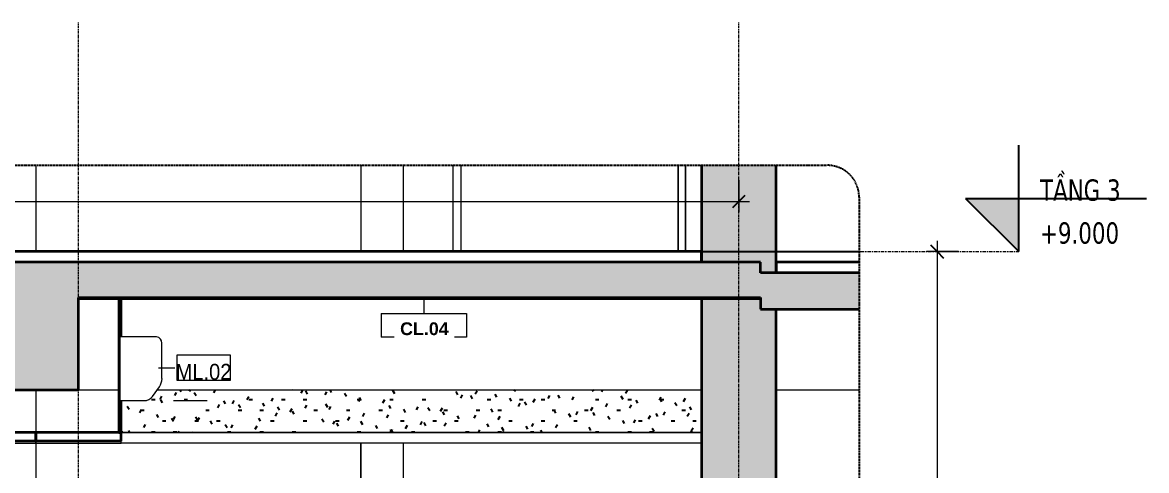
# Model space of a CAD drawing. Header units: millimetres. Extents: x 31499 to 223976, y 3719 to 80291.
# Drawn here: x 103072 to 108347, y 7972 to 10076 of the extents above; entities that cross this region are included whole.
import ezdxf

# ---------------------------------------------------------------- set-up
doc = ezdxf.new("R2010")
doc.units = ezdxf.units.MM
for name, pattern in [('Centre', [31.75, 6.35, -4.7625, 15.875, -4.7625]), ('Grid Line', [22.225, 12.7, -3.175, 3.175, -3.175]), ('Hidden', [7.14375, 4.7625, -2.38125]), ('IMPORT-CENTER _2_', [40.64, 25.4, -5.08, 5.08, -5.08])]:
    doc.linetypes.add(name, pattern=pattern)
for name, color, linetype, lineweight in [('0-5', 170, 'Continuous', 5), ('A-ANNO-DIMS', 211, 'Continuous', 9), ('A-ANNO-DIMS-50', 211, 'Continuous', 9), ('A-CLNG', 13, 'Continuous', 18), ('A-CLNG-1', 250, 'Continuous', 35), ('A-CLNG-2', 7, 'Continuous', 18), ('A-CLNG-FNSH-1', 7, 'Continuous', 18), ('A-CLNG-IDEN', 151, 'Continuous', 9), ('A-CLNG-PATT-1', 7, 'Continuous', 18), ('A-CLNG-PATT-2', 31, 'Continuous', 25), ('A-DETL-GENF', 92, 'Continuous', 18), ('A-DETL-GENF-4', 92, 'Hidden', 25), ('A-DETL-GENF-5', 9, 'Continuous', 18), ('A-DETL-MEDM', 33, 'Continuous', 35), ('A-DOOR', 31, 'Continuous', 18), ('A-DOOR-FRAM-1', 31, 'Continuous', 18), ('A-FLOR-FNSH-1', 250, 'Continuous', 35), ('A-FLOR-LEVL', 51, 'Continuous', 9), ('A-FLOR-LEVL-1', 51, 'Continuous', 25), ('A-FLOR-LEVL-2', 51, 'Centre', 9), ('A-FLOR-PATT-1', 253, 'Continuous', 18), ('A-WALL', 113, 'Continuous', 18), ('G-IMPT', 8, 'Continuous', 18), ('G-IMPT-3', 8, 'IMPORT-CENTER _2_', 18), ('M-EQPM', 50, 'Continuous', 18), ('M-EQPM-1', 50, 'Continuous', 25), ('M-EQPM-2', 7, 'Continuous', 18), ('M-EQPM-IDEN', 50, 'Continuous', 9), ('S-BEAM-2', 7, 'Continuous', 18), ('S-COLS', 52, 'Continuous', 18), ('S-COLS-10', 7, 'Continuous', 18), ('S-COLS-11', 71, 'Continuous', 5), ('S-COLS-7', 250, 'Continuous', 35), ('S-GRID-1', 1, 'Grid Line', 9)]:
    doc.layers.add(name, color=color, linetype=linetype, lineweight=lineweight)
doc.styles.add('Arial_1', font='arial.ttf', dxfattribs={"width": 0.9, "height": 75})
doc.styles.add('Arial_B_3', font='arialbd.ttf', dxfattribs={"height": 60})
doc.styles.add('Tahoma_B_1', font='tahomabd.ttf', dxfattribs={"width": 0.85, "height": 100})
doc.styles.add('UTM Avo', font='', dxfattribs={"width": 0.9, "height": 125})
doc.styles.get('UTM Avo').set_extended_font_data('UTM Avo')
doc.dimstyles.new('1_Dim_chi_tiet_2_5', dxfattribs={"dimscale": 304.8, "dimtxt": 124.912619, "dimasz": 0.19685, "dimexe": 0.164042, "dimexo": 0.0625, "dimgap": 0.016404, "dimtad": 1, "dimdec": 0, "dimrnd": 5, "dimzin": 0, "dimdsep": 46, "dimtxsty": 'UTM Avo', "dimblk1": 'OBLIQUE', "dimblk2": 'OBLIQUE', "dimsah": 1, "dimcen": 0.09, "dimdle": 0.164042, "dimazin": 0, "dimtfac": 1, "dimtdec": 4, "dimtix": 1, "dimtmove": 0, "dimatfit": 3, "dimfxl": 0.328084, "dimfxlon": 1, "dimtvp": 1, "dimtolj": 1, "dimtzin": 0, "dimarcsym": 2})
pattern_1 = [(50, (-76307.07, 15875), (364.368, -31.878), [38.1, -419.1]), (355, (-76307.07, 15875), (-70.486, 382.113), [30.48, -335.28]), (100.451, (-76276.7, 15872.34), (293.885, 350.233), [32.38, -356.18]), (46.184, (-76307.07, 15976.6), (542.158, -84.086), [57.15, -628.65]), (96.636, (-76261.9, 15969.6), (474.805, 494.855), [48.57, -534.27]), (351.184, (-76307.1, 15976.6), (474.81, 494.85), [45.72, -502.92]), (21, (-76256.27, 15951.2), (303.228, -204.53), [38.1, -419.1]), (326, (-76256.27, 15951.2), (123.604, 368.376), [30.48, -335.28]), (71.451, (-76231, 15934.16), (426.834, 163.843), [32.38, -356.18]), (37.5, (-76307.07, 15875), (6.1766, 169.1102), [3.353, -327.863, 3.353, -337.007, -336.55]), (37.5, (-76307.07, 15875), (6.1766, 169.1102), [-671.576, 3.353, -333.197]), (7.5, (-76307.07, 15875), (133.639, 200.3615), [3.353, -190.703, 3.353, -320.243, -128.27]), (7.5, (-76307.07, 15875), (133.639, 200.3615), [-517.652, 3.353, -124.917]), (327.5, (-76420.36, 15875), (271.1818, -11.4584), [3.353, -123.647, 3.353, -392.887, -525.78]), (327.5, (-76420.36, 15875), (271.1818, -11.4584), [-523.24, 3.353, -522.427]), (317.5, (-76471.16, 15875), (296.2585, 50.853), [3.353, -161.747, 3.353, -259.791, -373.38]), (317.5, (-76471.16, 15875), (296.2585, 50.853), [-428.244, 3.353, -370.027]), (45, (-76307.07, 15875), (-125.7236, 125.7236), []), (45, (-76307.07, 16065.5), (-125.7236, 125.7236), [])]
pattern_2 = [(0, (-76307.07, 15875), (406.4, 101.6), [16.764, -288.036, 16.764, -288.036, -1625.6]), (0, (-76307.07, 15875), (406.4, 101.6), [-609.6, 16.764, -592.836, 16.764, -288.036, -711.2]), (0, (-76307.07, 15875), (406.4, 101.6), [-1524, 16.764, -186.436, 16.764, -491.236]), (120, (-76154.68, 15925.8), (-291.1882, 301.1527), [16.764, -288.036, 16.764, -288.036, -1625.6]), (120, (-76154.68, 15925.8), (-291.1882, 301.1527), [-609.6, 16.764, -592.836, 16.764, -288.036, -711.2]), (120, (-76154.68, 15925.8), (-291.1882, 301.1527), [-1524, 16.764, -186.436, 16.764, -491.236]), (240, (-76103.88, 16129), (-115.2118, -402.7527), [16.764, -288.036, 16.764, -288.036, -1625.6]), (240, (-76103.88, 16129), (-115.2118, -402.7527), [-609.6, 16.764, -592.836, 16.764, -288.036, -711.2]), (240, (-76103.88, 16129), (-115.2118, -402.7527), [-1524, 16.764, -186.436, 16.764, -491.236])]

# ---------------------------------------------------------------- blocks, each defined once
blk = doc.blocks.new('NCV_TKTC_KET CAU_rvt-6-TKCS_CĂN HỘ LOẠI 2A - MẶT CẮT 5')
at = {"layer": 'A-FLOR-PATT-1'}
h = blk.add_hatch(dxfattribs=at)
h.set_pattern_fill('FP_27', color=256, style=0, pattern_type=2)
h.set_pattern_definition(pattern_1)
h.paths.add_polyline_path([(-73036.9, 8780), (-70111.9, 8780), (-70111.9, 8785), (-73036.9, 8785)])
h = blk.add_hatch(dxfattribs=at)
h.set_pattern_fill('FP_27', color=256, style=0, pattern_type=2)
h.set_pattern_definition(pattern_1)
h.paths.add_polyline_path([(-73036.9, 8780), (-70111.9, 8780), (-70111.9, 8785), (-73036.9, 8785)])
at = {"layer": 'S-COLS-11'}
h = blk.add_hatch(color=256, dxfattribs=at)
h.paths.add_polyline_path([(-69835.3, 4960), (-69761.9, 4960), (-69761.9, 5330), (-69835.3, 5330), (-69835.3, 5380), (-70111.9, 5380), (-70111.9, 4960)])
h.paths.add_polyline_path([(-69835.3, 5500), (-69761.9, 5500), (-69761.9, 8730), (-69835.3, 8730), (-69835.3, 8785), (-70111.9, 8785), (-70111.9, 5550), (-69835.3, 5550)])
h.paths.add_polyline_path([(-69761.9, 8900), (-69761.9, 9405.6), (-70111.9, 9405.6), (-70111.9, 8950), (-69835.3, 8950), (-69835.3, 8900)])
at = {"layer": 'A-FLOR-FNSH-1'}
blk.add_line((-73036.9, 8780), (-69835.3, 8780), dxfattribs=at)
at = {"layer": 'S-BEAM-2'}
for p, q in [((-73036.9, 8350), (-73035.3, 8350)), ((-73035.3, 8350), (-72846.9, 8350)), ((-72666.9, 8350), (-70111.9, 8350)), ((-69761.9, 8350), (-69372.6, 8350))]:
    blk.add_line(p, q, dxfattribs=at)
at = {"layer": 'S-COLS-7'}
for p, q in [((-70111.9, 9405.6), (-70111.9, 8950)), ((-69761.9, 8900), (-69761.9, 9405.6)), ((-70111.9, 8785), (-70111.9, 5550)), ((-69761.9, 5500), (-69761.9, 8730))]:
    blk.add_line(p, q, dxfattribs=at)
blk = doc.blocks.new('Air_Conditioner_on_wall_20381 - Air_Conditioner_on_wall_20381-806652-TKCS_CĂN HỘ LOẠI 2A - MẶT CẮT 5')
at = {"layer": 'M-EQPM-2'}
for p, q in [((-72669.7, 8600), (-72841.9, 8600)), ((-72841.9, 8600), (-72841.9, 8300)), ((-72644.6, 8404.1), (-72644.6, 8570)), ((-72688.5, 8319.1), (-72656.6, 8364.8)), ((-72841.9, 8300), (-72729.6, 8300)), ((-72591, 8300), (-72432.9, 8300)), ((-72591, 8300), (-72432.9, 8300)), ((-72591, 8300), (-72432.9, 8300)), ((-72591, 8300), (-72432.9, 8300)), ((-72462.8, 8300), (-72432.9, 8300)), ((-72462.8, 8300), (-72432.9, 8300)), ((-72462.8, 8300), (-72432.9, 8300)), ((-72462.8, 8300), (-72432.9, 8300)), ((-72462.8, 8300), (-72432.9, 8300)), ((-72462.8, 8300), (-72432.9, 8300)), ((-72462.8, 8300), (-72432.9, 8300)), ((-72462.8, 8300), (-72432.9, 8300))]:
    blk.add_line(p, q, dxfattribs=at)
for centre, radius, start, end in [((-72677.7, 8567.8), 33.1, 3.7944, 76.2056), ((-72723.8, 8406.8), 79.3, 328.0261, 358.0261), ((-72729.6, 8353.6), 53.6, 270.0167, 319.9833)]:
    blk.add_arc(centre, radius, start, end, dxfattribs=at)
blk = doc.blocks.new('CL_01-VÁCH DỰNG THẠCH CAO CĂN HỘ LOẠI 1-5A5 - CL_01-VÁCH DỰNG THẠCH CAO CĂN HỘ LOẠI 1A-5-909354-TKCS_CĂN HỘ LOẠI 2A - MẶT CẮT 5')
at = {"layer": 'A-CLNG-PATT-1'}
h = blk.add_hatch(dxfattribs=at)
h.set_pattern_fill('FP_28', color=256, style=0, pattern_type=2)
h.set_pattern_definition(pattern_2)
h.paths.add_polyline_path([(-72846.9, 8150), (-72836.9, 8150), (-72836.9, 8300), (-72841.9, 8300), (-72841.9, 8600), (-72836.9, 8600), (-72836.9, 8780), (-72846.9, 8780), (-72846.9, 8215.3)])
at = {"layer": 'A-CLNG-PATT-2'}
h = blk.add_hatch(dxfattribs=at)
h.set_pattern_fill('FP_29', color=256, style=0, pattern_type=2)
h.set_pattern_definition([(0, (-76307.075, 15875), (203.2, 50.8), [16.764, -135.636, 16.764, -135.636, -812.8]), (0, (-76307.075, 15875), (203.2, 50.8), [-304.8, 16.764, -288.036, 16.764, -135.636, -355.6]), (0, (-76307.075, 15875), (203.2, 50.8), [-762, 16.764, -84.836, 16.764, -237.236]), (120, (-76230.875, 15900.4), (-145.5941, 150.57636), [16.764, -135.636, 16.764, -135.636, -812.8]), (120, (-76230.875, 15900.4), (-145.5941, 150.57636), [-304.8, 16.764, -288.036, 16.764, -135.636, -355.6]), (120, (-76230.875, 15900.4), (-145.5941, 150.57636), [-762, 16.764, -84.836, 16.764, -237.236]), (240, (-76205.475, 16002), (-57.6059, -201.37636), [16.764, -135.636, 16.764, -135.636, -812.8]), (240, (-76205.475, 16002), (-57.6059, -201.37636), [-304.8, 16.764, -288.036, 16.764, -135.636, -355.6]), (240, (-76205.475, 16002), (-57.6059, -201.37636), [-762, 16.764, -84.836, 16.764, -237.236])])
h.paths.add_polyline_path([(-70111.9, 8150), (-70111.9, 8350), (-72666.9, 8350), (-72688.5, 8319.1), (-72697, 8311.1), (-72706.9, 8305), (-72718, 8301.3), (-72729.6, 8300), (-72836.9, 8300), (-72836.9, 8150), (-70273.2, 8150)])
at = {"layer": 'A-CLNG-1'}
for p, q in [((-72836.9, 8780), (-72846.9, 8780)), ((-72846.9, 8780), (-72846.9, 8150)), ((-72836.9, 8600), (-72836.9, 8780)), ((-72836.9, 8150), (-72836.9, 8300)), ((-72846.9, 8150), (-72836.9, 8150))]:
    blk.add_line(p, q, dxfattribs=at)
at = {"layer": 'A-CLNG-2'}
blk.add_line((-70111.9, 8150), (-72836.9, 8150), dxfattribs=at)
blk = doc.blocks.new('NCV_TKTC_TANG 2_rvt-5-TKCS_CĂN HỘ LOẠI 2A - MẶT CẮT 5')
at = {"layer": 'A-CLNG-PATT-1'}
h = blk.add_hatch(dxfattribs=at)
h.set_pattern_fill('FP_28', color=256, style=0, pattern_type=2)
h.set_pattern_definition(pattern_2)
h.paths.add_polyline_path([(-73436.9, 8100), (-73236.9, 8100), (-73236.9, 8110), (-76436.9, 8110), (-76436.9, 8100), (-74061.4, 8100)])
at = {"layer": 'A-CLNG-1'}
for p, q in [((-72836.9, 8785), (-72836.9, 8780)), ((-72836.9, 8780), (-70111.9, 8780)), ((-70111.9, 8780), (-70111.9, 8785)), ((-73236.9, 8150), (-73648.3, 8150)), ((-72836.9, 8150), (-73236.9, 8150)), ((-73236.9, 8150), (-73236.9, 8110)), ((-73236.9, 8110), (-73236.9, 8150)), ((-72836.9, 8110), (-72836.9, 8150)), ((-73236.9, 8110), (-76436.9, 8110)), ((-72836.9, 8110), (-73236.9, 8110))]:
    blk.add_line(p, q, dxfattribs=at)
at = {"layer": 'A-CLNG-2'}
for p, q in [((-72836.9, 8150), (-70111.9, 8150)), ((-70111.9, 8100), (-72836.9, 8100))]:
    blk.add_line(p, q, dxfattribs=at)
at = {"layer": 'A-CLNG-FNSH-1'}
for p, q in [((-76436.9, 8100), (-73236.9, 8100)), ((-73236.9, 8110), (-73236.9, 8100)), ((-73236.9, 8100), (-73236.9, 8110)), ((-73236.9, 8100), (-72836.9, 8100)), ((-72836.9, 8100), (-72836.9, 8110))]:
    blk.add_line(p, q, dxfattribs=at)
at = {"layer": 'S-COLS-10'}
for p, q in [((-73236.9, 8350), (-73236.9, 8150)), ((-73236.9, 8100), (-73236.9, 5600))]:
    blk.add_line(p, q, dxfattribs=at)
at = {"layer": 'A-CLNG'}
blk.add_blockref('CL_01-VÁCH DỰNG THẠCH CAO CĂN HỘ LOẠI 1-5A5 - CL_01-VÁCH DỰNG THẠCH CAO CĂN HỘ LOẠI 1A-5-909354-TKCS_CĂN HỘ LOẠI 2A - MẶT CẮT 5', (0, 0), dxfattribs=at)
at = {"layer": 'M-EQPM'}
blk.add_blockref('Air_Conditioner_on_wall_20381 - Air_Conditioner_on_wall_20381-806652-TKCS_CĂN HỘ LOẠI 2A - MẶT CẮT 5', (0, 0), dxfattribs=at)
blk = doc.blocks.new('NCV_TKTC_TANG 3 - 4_rvt-6-TKCS_CĂN HỘ LOẠI 2A - MẶT CẮT 5')
at = {"layer": 'A-FLOR-FNSH-1'}
for p, q in [((-70111.9, 9000), (-76436.9, 9000)), ((-70111.9, 8950), (-70111.9, 9000)), ((-69372.6, 8950), (-69761.9, 8950)), ((-69761.9, 8950), (-69761.9, 8900))]:
    blk.add_line(p, q, dxfattribs=at)
at = {"layer": 'S-COLS-10'}
blk.add_line((-73236.9, 9405.6), (-73236.9, 9000), dxfattribs=at)
blk = doc.blocks.new('FD_05 - FD_05-1000x2200mm-V91-TKCS_CĂN HỘ LOẠI 2A - MẶT CẮT 5')
at = {"layer": 'A-DOOR'}
for p, q in [((-71242.3, 9405.6), (-71242.3, 9000)), ((-70222.3, 9000), (-70222.3, 9405.6))]:
    blk.add_line(p, q, dxfattribs=at)
at = {"layer": 'A-DOOR-FRAM-1'}
for p, q in [((-71277.3, 9000), (-71277.3, 9405.6)), ((-71242.3, 9405.6), (-71242.3, 9000)), ((-70222.3, 9405.6), (-70222.3, 9000)), ((-70187.3, 9000), (-70187.3, 9405.6))]:
    blk.add_line(p, q, dxfattribs=at)
blk = doc.blocks.new('TKTC_XREF_251221_MB TANG 2-7 - TKTC_XREF_260130_MB TANG 2-5_dwg_$cc-4746808-TKCS_CĂN HỘ LOẠI 2A - MẶT CẮT 5')
at = {"layer": 'G-IMPT-3'}
for p, q in [((-70218.5, 5600), (-70065.5, 5600)), ((-70142, 5600), (-70142, 5600))]:
    blk.add_line(p, q, dxfattribs=at)
at = {"layer": 'M-EQPM'}
for p, q in [((-70142, 5600), (-70196, 5600)), ((-70196, 5600), (-70142, 5600)), ((-70142, 5600), (-70154.5, 5600)), ((-70154.5, 5600), (-70142, 5600)), ((-70142, 5600), (-70129.4, 5600)), ((-70129.4, 5600), (-70142, 5600)), ((-70085.1, 5600), (-70085.1, 5600))]:
    blk.add_line(p, q, dxfattribs=at)
blk = doc.blocks.new('TKTC_XREF_251221_MB TANG 2-7 - TKTC_XREF_260130_MB TANG 2-5_dwg_CUM U_DN100-4746796-TKCS_CĂN HỘ LOẠI 2A - MẶT CẮT 5')
at = {"layer": 'G-IMPT'}
for p, q in [((-70142, 5600), (-70209.1, 5600)), ((-70209.1, 5600), (-70142, 5600)), ((-70142, 5600), (-70201.3, 5600)), ((-70201.3, 5600), (-70142, 5600)), ((-70142, 5600), (-70142, 5600)), ((-70077.1, 5600), (-70142, 5600)), ((-70077.1, 5600), (-70142, 5600)), ((-70077.1, 5600), (-70142, 5600)), ((-70077.1, 5600), (-70142, 5600)), ((-70075.2, 5600), (-70077.1, 5600)), ((-70077.1, 5600), (-70075.2, 5600)), ((-70075.2, 5600), (-70077.1, 5600)), ((-70077.1, 5600), (-70075.2, 5600)), ((-70070.4, 5600), (-70075.2, 5600)), ((-70075.2, 5600), (-70070.4, 5600)), ((-70075.2, 5600), (-70070.4, 5600)), ((-70075.2, 5600), (-70070.4, 5600)), ((-70070.4, 5600), (-70075.2, 5600)), ((-70075.2, 5600), (-70070.4, 5600)), ((-70075.2, 5600), (-70070.4, 5600)), ((-70075.2, 5600), (-70070.4, 5600)), ((-70070.4, 5600), (-70070.4, 5600)), ((-70070.4, 5600), (-70070.4, 5600)), ((-70069.5, 5600), (-70064, 5600)), ((-70064, 5600), (-70069.5, 5600)), ((-70069.5, 5600), (-70064, 5600)), ((-70064, 5600), (-70069.5, 5600)), ((-70063.1, 5600), (-70064, 5600)), ((-70064, 5600), (-70063.1, 5600)), ((-70063.1, 5600), (-70064, 5600)), ((-70064, 5600), (-70063.1, 5600))]:
    blk.add_line(p, q, dxfattribs=at)
blk = doc.blocks.new('TKTC_XREF_251221_MB TANG 2-7 - TKTC_XREF_260130_MB TANG 2-5_dwg_$cc-4746798-TKCS_CĂN HỘ LOẠI 2A - MẶT CẮT 5')
at = {"layer": 'G-IMPT-3'}
for p, q in [((-77885.1, 5600), (-78006.2, 5600)), ((-77946, 5600), (-77945.2, 5600))]:
    blk.add_line(p, q, dxfattribs=at)
at = {"layer": 'M-EQPM'}
for p, q in [((-77990.6, 5600), (-77990.6, 5600)), ((-77945.6, 5600), (-77945.9, 5600)), ((-77945.9, 5600), (-77945.3, 5600)), ((-77945.3, 5600), (-77945.6, 5600))]:
    blk.add_line(p, q, dxfattribs=at)
blk = doc.blocks.new('TKTC_XREF_251221_MB TANG 2-7 - TKTC_XREF_260130_MB TANG 2-5_dwg_CUM U_DN100-4746799-TKCS_CĂN HỘ LOẠI 2A - MẶT CẮT 5')
at = {"layer": 'G-IMPT'}
for p, q in [((-78008.1, 5600), (-78007.3, 5600)), ((-78007.3, 5600), (-78008.1, 5600)), ((-78008.1, 5600), (-78007.3, 5600)), ((-78007.3, 5600), (-78008.1, 5600)), ((-78003, 5600), (-78007.3, 5600)), ((-78007.3, 5600), (-78003, 5600)), ((-78003, 5600), (-78007.3, 5600)), ((-78007.3, 5600), (-78003, 5600)), ((-78002.2, 5600), (-78002.2, 5600)), ((-78002.2, 5600), (-78002.2, 5600)), ((-78002.2, 5600), (-77998.5, 5600)), ((-77998.5, 5600), (-78002.2, 5600)), ((-77998.5, 5600), (-78002.2, 5600)), ((-77998.5, 5600), (-78002.2, 5600)), ((-78002.2, 5600), (-77998.5, 5600)), ((-77998.5, 5600), (-78002.2, 5600)), ((-77998.5, 5600), (-78002.2, 5600)), ((-77998.5, 5600), (-78002.2, 5600)), ((-77998.5, 5600), (-77996.9, 5600)), ((-77996.9, 5600), (-77998.5, 5600)), ((-77998.5, 5600), (-77996.9, 5600)), ((-77996.9, 5600), (-77998.5, 5600)), ((-77996.9, 5600), (-77945.6, 5600)), ((-77996.9, 5600), (-77945.6, 5600)), ((-77996.9, 5600), (-77945.6, 5600)), ((-77996.9, 5600), (-77945.6, 5600)), ((-77945.6, 5600), (-77898.7, 5600)), ((-77898.7, 5600), (-77945.6, 5600)), ((-77945.6, 5600), (-77945.6, 5600)), ((-77945.6, 5600), (-77892.5, 5600)), ((-77892.5, 5600), (-77945.6, 5600))]:
    blk.add_line(p, q, dxfattribs=at)
blk = doc.blocks.new('TKTC_XREF_251221_MB TANG 2-7 - TKTC_XREF_260130_MB TANG 2-5_dwg_THU NUOC - THU NUOC-444531-TKCS_MB TẦNG 1-4746810-TKCS_CĂN HỘ LOẠI 2A - MẶT CẮT 5')
at = {"layer": 'G-IMPT'}
for p, q in [((-77783.3, 5600), (-77933.3, 5600)), ((-77933.3, 5600), (-77783.3, 5600)), ((-77808.3, 5600), (-77908.3, 5600)), ((-77908.3, 5600), (-77808.3, 5600)), ((-77892.3, 5600), (-77898.3, 5600)), ((-77898.3, 5600), (-77892.3, 5600)), ((-77885.9, 5600), (-77879.9, 5600)), ((-77879.9, 5600), (-77885.9, 5600)), ((-77873.5, 5600), (-77867.5, 5600)), ((-77867.5, 5600), (-77873.5, 5600)), ((-77861.5, 5600), (-77855.5, 5600)), ((-77855.5, 5600), (-77861.5, 5600)), ((-77861.5, 5600), (-77855.5, 5600)), ((-77855.5, 5600), (-77861.5, 5600)), ((-77858.3, 5600), (-77858.3, 5600)), ((-77858.3, 5600), (-77858.3, 5600)), ((-77858.3, 5600), (-77858.3, 5600)), ((-77858.3, 5600), (-77858.3, 5600)), ((-77843, 5600), (-77849, 5600)), ((-77849, 5600), (-77843, 5600)), ((-77830.6, 5600), (-77836.6, 5600)), ((-77836.6, 5600), (-77830.6, 5600)), ((-77824.2, 5600), (-77818.2, 5600)), ((-77818.2, 5600), (-77824.2, 5600))]:
    blk.add_line(p, q, dxfattribs=at)
blk = doc.blocks.new('TKTC_XREF_251221_MB TANG 2-7 - TKTC_XREF_260130_MB TANG 2-5_dwg_THU NUOC - THU NUOC-444531-TKCS_MB TẦNG 1-4746804-TKCS_CĂN HỘ LOẠI 2A - MẶT CẮT 5')
at = {"layer": 'G-IMPT'}
for p, q in [((-70513.7, 5600), (-70663.7, 5600)), ((-70663.7, 5600), (-70513.7, 5600)), ((-70538.7, 5600), (-70638.7, 5600)), ((-70638.7, 5600), (-70538.7, 5600)), ((-70622.7, 5600), (-70628.7, 5600)), ((-70628.7, 5600), (-70622.7, 5600)), ((-70616.4, 5600), (-70610.4, 5600)), ((-70610.4, 5600), (-70616.4, 5600)), ((-70603.9, 5600), (-70597.9, 5600)), ((-70597.9, 5600), (-70603.9, 5600)), ((-70591.9, 5600), (-70585.9, 5600)), ((-70585.9, 5600), (-70591.9, 5600)), ((-70591.9, 5600), (-70585.9, 5600)), ((-70585.9, 5600), (-70591.9, 5600)), ((-70588.7, 5600), (-70588.7, 5600)), ((-70588.7, 5600), (-70588.7, 5600)), ((-70588.7, 5600), (-70588.7, 5600)), ((-70588.7, 5600), (-70588.7, 5600)), ((-70573.5, 5600), (-70579.5, 5600)), ((-70579.5, 5600), (-70573.5, 5600)), ((-70561, 5600), (-70567, 5600)), ((-70567, 5600), (-70561, 5600)), ((-70554.6, 5600), (-70548.6, 5600)), ((-70548.6, 5600), (-70554.6, 5600))]:
    blk.add_line(p, q, dxfattribs=at)
blk = doc.blocks.new('TKTC_XREF_251221_MB TANG 2-7 - TKTC_XREF_251221_MB TANG 2-7-2039446-TKCS_CĂN HỘ LOẠI 2A - MẶT CẮT 5')
at = {"layer": 'M-EQPM'}
for p, q in [((-70226.7, 5600), (-70077.1, 5600)), ((-70077.1, 5600), (-70226.7, 5600)), ((-70076.9, 5600), (-70027.2, 5600)), ((-70027.2, 5600), (-70076.9, 5600)), ((-69833.7, 5600), (-69793.7, 5600)), ((-69793.7, 5600), (-69833.7, 5600)), ((-69793.7, 5600), (-69673.7, 5600)), ((-69673.7, 5600), (-69793.7, 5600))]:
    blk.add_line(p, q, dxfattribs=at)
at = {"layer": 'M-EQPM-1'}
blk.add_line((-78238.6, 5600), (-69372.6, 5600), dxfattribs=at)
for name, p in [('TKTC_XREF_251221_MB TANG 2-7 - TKTC_XREF_260130_MB TANG 2-5_dwg_THU NUOC - THU NUOC-444531-TKCS_MB TẦNG 1-4746804-TKCS_CĂN HỘ LOẠI 2A - MẶT CẮT 5', (0, 0)), ('TKTC_XREF_251221_MB TANG 2-7 - TKTC_XREF_260130_MB TANG 2-5_dwg_$cc-4746808-TKCS_CĂN HỘ LOẠI 2A - MẶT CẮT 5', (0, 0)), ('TKTC_XREF_251221_MB TANG 2-7 - TKTC_XREF_260130_MB TANG 2-5_dwg_CUM U_DN100-4746796-TKCS_CĂN HỘ LOẠI 2A - MẶT CẮT 5', (0, 0)), ('TKTC_XREF_251221_MB TANG 2-7 - TKTC_XREF_260130_MB TANG 2-5_dwg_CUM U_DN100-4746799-TKCS_CĂN HỘ LOẠI 2A - MẶT CẮT 5', (8203.3, 0)), ('TKTC_XREF_251221_MB TANG 2-7 - TKTC_XREF_260130_MB TANG 2-5_dwg_$cc-4746798-TKCS_CĂN HỘ LOẠI 2A - MẶT CẮT 5', (8204.8, 0))]:
    blk.add_blockref(name, p)
at = {"extrusion": (0, 0, -1)}
blk.add_blockref('TKTC_XREF_251221_MB TANG 2-7 - TKTC_XREF_260130_MB TANG 2-5_dwg_THU NUOC - THU NUOC-444531-TKCS_MB TẦNG 1-4746810-TKCS_CĂN HỘ LOẠI 2A - MẶT CẮT 5', (147391.9, 0), dxfattribs=at)
blk = doc.blocks.new('BORDER VIEW - BORDER VIEW-3699676-TKCS_CĂN HỘ LOẠI 2A - MẶT CẮT 5')
at = {"layer": 'A-DETL-GENF-4'}
for p, q in [((-78566.9, 9405.6), (-69522.6, 9405.6)), ((-69372.6, 9255.6), (-69372.6, 5110))]:
    blk.add_line(p, q, dxfattribs=at)
blk.add_arc((-69522.6, 9255.6), 150, 0, 90, dxfattribs=at)
blk = doc.blocks.new('Level - CAO ĐỘ LEVEL-350587-TKCS_CĂN HỘ LOẠI 2A - MẶT CẮT 5')
at = {"layer": 'A-FLOR-LEVL'}
blk.add_hatch(color=256, dxfattribs=at).paths.add_polyline_path([(-68623.7, 5850), (-68623.7, 5600), (-68873.7, 5850)])
at = {"layer": 'A-FLOR-LEVL-1'}
for p, q in [((-68623.7, 5600), (-68623.7, 6100)), ((-68873.7, 5850), (-68623.7, 5600)), ((-68873.7, 5850), (-68023.7, 5850))]:
    blk.add_line(p, q, dxfattribs=at)
blk = doc.blocks.new('DIMBLOCK108-TKCS_CĂN HỘ LOẠI 2A - MẶT CẮT 5')
at = {"layer": 'A-ANNO-DIMS-50', "lineweight": 25}
for p, q in [((107364.3, 9000), (107334.3, 9030)), ((107364.3, 9000), (107394.3, 8970)), ((107364.3, 5600), (107334.3, 5630)), ((107364.3, 5600), (107394.3, 5570))]:
    blk.add_line(p, q, dxfattribs=at)
at = {"layer": 'A-ANNO-DIMS-50'}
for p, q in [((107364.3, 9050), (107364.3, 5550)), ((107464.3, 9000), (107314.3, 9000)), ((107364.3, 9000), (107464.3, 9000)), ((107464.3, 5600), (107314.3, 5600)), ((107364.3, 5600), (107464.3, 5600))]:
    blk.add_line(p, q, dxfattribs=at)
at = {"layer": 'A-ANNO-DIMS-50', "color": 0, "insert": (107202, 7128.8), "char_height": 125, "width": 410.824, "attachment_point": 1, "rotation": 90, "line_spacing_factor": 1.110334, "style": 'UTM Avo'}
blk.add_mtext('3400', dxfattribs=at)
blk = doc.blocks.new('_Oblique')
at = {"color": 0, "linetype": 'ByBlock', "lineweight": -2}
blk.add_line((-0.5, -0.5), (0.5, 0.5), dxfattribs=at)
blk = doc.blocks.new('DIMBLOCK114-TKCS_CĂN HỘ LOẠI 2A - MẶT CẮT 5')
at = {"layer": 'A-ANNO-DIMS-50'}
for p, q in [((98434, 9135.3), (98434, 9285.3)), ((106434, 9335.3), (106434, 9185.3)), ((106434, 9235.3), (106434, 9335.3)), ((98384, 9235.3), (106484, 9235.3)), ((98434, 9235.3), (98434, 9135.3))]:
    blk.add_line(p, q, dxfattribs=at)
at = {"layer": 'A-ANNO-DIMS-50', "lineweight": 25}
for p, q in [((98434, 9235.3), (98404, 9205.3)), ((98434, 9235.3), (98464, 9265.3)), ((106434, 9235.3), (106404, 9205.3)), ((106434, 9235.3), (106464, 9265.3))]:
    blk.add_line(p, q, dxfattribs=at)
at = {"layer": 'A-ANNO-DIMS-50', "color": 0, "insert": (102262.8, 9397.7), "char_height": 125, "width": 410.824, "attachment_point": 1, "line_spacing_factor": 1.110334, "style": 'UTM Avo'}
blk.add_mtext('8000', dxfattribs=at)
blk = doc.blocks.new('M_Ceiling Tag w Height - M_Ceiling Tag-4076437-TKCS_CĂN HỘ LOẠI 2A - MẶT CẮT 5')
at = {"layer": 'A-CLNG-IDEN'}
for p, q in [((-71616.4, 8708.6), (-71616.4, 8597.4)), ((-71616.4, 8708.6), (-71215.2, 8708.6)), ((-71215.2, 8708.6), (-71215.2, 8597.4)), ((-71215.2, 8597.4), (-71616.4, 8597.4))]:
    blk.add_line(p, q, dxfattribs=at)
blk = doc.blocks.new('M_ME Tag - Boxed-4073756-TKCS_CĂN HỘ LOẠI 2A - MẶT CẮT 5')
at = {"layer": 'M-EQPM-IDEN'}
for p, q in [((-72574.1, 8394.7), (-72574.1, 8514.7)), ((-72574.1, 8514.7), (-72324.1, 8514.7)), ((-72324.1, 8514.7), (-72324.1, 8394.7)), ((-72324.1, 8394.7), (-72574.1, 8394.7))]:
    blk.add_line(p, q, dxfattribs=at)

msp = doc.modelspace()

# ---------------------------------------------------------------- hatches: boundary and pattern name
at = {"layer": 'A-DETL-GENF-5'}
h = msp.add_hatch(dxfattribs=at)
h.set_pattern_fill('FP_27', color=256, style=0, pattern_type=2)
h.set_pattern_definition([(50, (100063.88, 15875), (364.368, -31.878), [38.1, -419.1]), (355, (100063.88, 15875), (-70.486, 382.113), [30.48, -335.28]), (100.451, (100094.25, 15872.34), (293.885, 350.233), [32.38, -356.18]), (46.184, (100063.9, 15976.6), (542.158, -84.086), [57.15, -628.65]), (96.636, (100109.06, 15969.6), (474.805, 494.855), [48.57, -534.27]), (351.184, (100063.9, 15976.6), (474.81, 494.85), [45.72, -502.92]), (21, (100114.68, 15951.2), (303.2285, -204.5305), [38.1, -419.1]), (326, (100114.68, 15951.2), (123.604, 368.376), [30.48, -335.28]), (71.451, (100139.95, 15934.16), (426.834, 163.843), [32.38, -356.18]), (37.5, (100063.88, 15875), (6.1766, 169.1102), [3.353, -327.863, 3.353, -337.007, -336.55]), (37.5, (100063.88, 15875), (6.1766, 169.1102), [-671.576, 3.353, -333.197]), (7.5, (100063.88, 15875), (133.639, 200.3615), [3.353, -190.703, 3.353, -320.243, -128.27]), (7.5, (100063.88, 15875), (133.639, 200.3615), [-517.652, 3.353, -124.917]), (327.5, (99950.6, 15875), (271.1818, -11.4584), [3.353, -123.647, 3.353, -392.887, -525.78]), (327.5, (99950.6, 15875), (271.1818, -11.4584), [-523.24, 3.353, -522.427]), (317.5, (99899.8, 15875), (296.2585, 50.853), [3.353, -161.747, 3.353, -259.791, -373.38]), (317.5, (99899.8, 15875), (296.2585, 50.853), [-428.244, 3.353, -370.027]), (45, (100063.88, 15875), (-125.7236, 125.7236), []), (45, (100063.88, 16065.5), (-125.7236, 125.7236), [])])
h.paths.add_polyline_path([(99924, 7810), (99924, 7920), (99844, 7920), (99844, 7810)])
h.paths.add_polyline_path([(98434, 8350), (98434, 8735), (99834, 8735), (99834, 8550), (100034, 8550), (100034, 8780), (103034.1, 8780), (103034.1, 8350), (103334.1, 8350), (103334.1, 8785), (106535.6, 8785), (106535.6, 8730), (106998.3, 8730), (106998.3, 8900), (106535.6, 8900), (106535.6, 8950), (99834, 8950), (99834, 8900), (98134, 8900), (98134, 8350), (98334, 8350)])

# ---------------------------------------------------------------- linework, layer by layer
at = {"layer": 'A-CLNG-IDEN'}
msp.add_line((104955.2, 8780), (104955.2, 8708.6), dxfattribs=at)
at = {"layer": 'A-DETL-MEDM'}
for p, q in [((106535.6, 8950), (99834, 8950)), ((106535.6, 8900), (106535.6, 8950)), ((106998.3, 8900), (106535.6, 8900)), ((103334.1, 8350), (103334.1, 8785)), ((103334.1, 8785), (106535.6, 8785)), ((106535.6, 8785), (106535.6, 8730)), ((106535.6, 8730), (106998.3, 8730)), ((103034.1, 8350), (103334.1, 8350))]:
    msp.add_line(p, q, dxfattribs=at)
at = {"layer": 'A-FLOR-LEVL-2'}
msp.add_line((97247, 9000), (107747.2, 9000), dxfattribs=at)
at = {"layer": 'A-WALL'}
for p, q in [((105093.6, 9000), (105093.6, 9405.6)), ((106183.6, 9405.6), (106183.6, 9000)), ((104659, 5600), (104659, 8100)), ((104859, 8100), (104859, 5600))]:
    msp.add_line(p, q, dxfattribs=at)
at = {"layer": 'M-EQPM-IDEN'}
msp.add_line((103710, 8454.7), (103787.3, 8454.7), dxfattribs=at)
at = {"layer": 'S-COLS'}
for p, q in [((104659, 9405.6), (104659, 9000)), ((104859, 9405.6), (104859, 9000)), ((104659, 8100), (104659, 5600)), ((104859, 8100), (104859, 5600))]:
    msp.add_line(p, q, dxfattribs=at)
at = {"layer": 'S-GRID-1'}
for p, q in [((103334.1, 8826.5), (103334.1, 10076.5)), ((106434, 8826.5), (106434, 10076.5)), ((103334.1, 5631.7), (103334.1, 8826.5)), ((106434, 5631.7), (106434, 8826.5))]:
    msp.add_line(p, q, dxfattribs=at)

# ---------------------------------------------------------------- block references
at = {"layer": '0-5'}
for name in ['NCV_TKTC_KET CAU_rvt-6-TKCS_CĂN HỘ LOẠI 2A - MẶT CẮT 5', 'NCV_TKTC_TANG 3 - 4_rvt-6-TKCS_CĂN HỘ LOẠI 2A - MẶT CẮT 5', 'NCV_TKTC_TANG 2_rvt-5-TKCS_CĂN HỘ LOẠI 2A - MẶT CẮT 5']:
    msp.add_blockref(name, (176371, 0), dxfattribs=at)
at = {"layer": 'A-CLNG-IDEN'}
msp.add_blockref('M_Ceiling Tag w Height - M_Ceiling Tag-4076437-TKCS_CĂN HỘ LOẠI 2A - MẶT CẮT 5', (176371, 0), dxfattribs=at)
at = {"layer": 'A-DETL-GENF'}
msp.add_blockref('BORDER VIEW - BORDER VIEW-3699676-TKCS_CĂN HỘ LOẠI 2A - MẶT CẮT 5', (176371, 0), dxfattribs=at)
at = {"layer": 'A-DOOR'}
msp.add_blockref('FD_05 - FD_05-1000x2200mm-V91-TKCS_CĂN HỘ LOẠI 2A - MẶT CẮT 5', (176371, 0), dxfattribs=at)
at = {"layer": 'A-FLOR-LEVL-1'}
msp.add_blockref('Level - CAO ĐỘ LEVEL-350587-TKCS_CĂN HỘ LOẠI 2A - MẶT CẮT 5', (176371, 3400), dxfattribs=at)
at = {"layer": 'M-EQPM'}
msp.add_blockref('TKTC_XREF_251221_MB TANG 2-7 - TKTC_XREF_251221_MB TANG 2-7-2039446-TKCS_CĂN HỘ LOẠI 2A - MẶT CẮT 5', (176371, 3400), dxfattribs=at)
at = {"layer": 'M-EQPM-IDEN'}
msp.add_blockref('M_ME Tag - Boxed-4073756-TKCS_CĂN HỘ LOẠI 2A - MẶT CẮT 5', (176371, 0), dxfattribs=at)

# ---------------------------------------------------------------- texts
at = {"layer": 'A-FLOR-LEVL', "char_height": 100, "line_spacing_factor": 0.996129, "style": 'Tahoma_B_1'}
for s, insert, width, attachment_point in [('\\pt510,1020,1530,2040,2550,3060,3570,4080,4590,5100,5610,6120,6630,7140,7650,8160,8670,9180,9690,10200,10710,11220,11730,12240,12750,13260,13770,14280,14790,15300,15810,16320;TẦNG 3', (107847.5, 9237.2), 452.625, 7), ('\\pt212.5,425,637.5,850,1062.5,1275,1487.5,1700,1912.5,2125,2337.5,2550,2762.5,2975,3187.5,3400,3612.5,3825,4037.5,4250,4462.5,4675,4887.5,5100,5312.5,5525,5737.5,5950,6162.5,6375,6587.5,6800;+9.000', (107847.5, 9137.5), 441.575, 1)]:
    msp.add_mtext(s, dxfattribs=dict(at, insert=insert, width=width, attachment_point=attachment_point))
at = {"layer": 'M-EQPM-IDEN', "insert": (103921.2, 8434.8), "char_height": 75, "width": 270.9, "attachment_point": 5, "line_spacing_factor": 0.936439, "style": 'Arial_1'}
msp.add_mtext('\\pt22.5,45,67.5,90,112.5,135,157.5,180,202.5,225,247.5,270,292.5,315,337.5,360,382.5,405,427.5,450,472.5,495,517.5,540,562.5,585,607.5,630,652.5,675,697.5,720;ML.02', dxfattribs=at)

# ---------------------------------------------------------------- dimensions: what is measured, and where the dimension line sits
at = {"layer": 'A-ANNO-DIMS'}
dim = msp.add_linear_dim(base=(106434, 9235.3), p1=(98434, 9135.3), p2=(106434, 9335.3), dimstyle='1_Dim_chi_tiet_2_5', override={"dimpost": '<>', "dimfxl": 8002.499609}, dxfattribs=at)
dim.commit()
dim.dimension.update_dxf_attribs({"geometry": 'DIMBLOCK114-TKCS_CĂN HỘ LOẠI 2A - MẶT CẮT 5', "text_midpoint": (102434, 9305)})
dim = msp.add_linear_dim(base=(107364.3, 5600), p1=(107464.3, 9000), p2=(107464.3, 5600), angle=90, dimstyle='1_Dim_chi_tiet_2_5', override={"dimpost": '<>', "dimfxl": 3400}, dxfattribs=at)
dim.commit()
dim.dimension.update_dxf_attribs({"geometry": 'DIMBLOCK108-TKCS_CĂN HỘ LOẠI 2A - MẶT CẮT 5', "text_midpoint": (107294.7, 7300)})

# ---------------------------------------------------------------- next in the draw order: texts
at = {"layer": 'A-CLNG-IDEN', "insert": (104957.9, 8637.3), "char_height": 60, "width": 251.5, "attachment_point": 5, "line_spacing_factor": 0.936439, "style": 'Arial_B_3', "bg_fill": 3, "box_fill_scale": 1.25, "bg_fill_color": 256, "bg_fill_true_color": 13158600, "bg_fill_transparency": 0}
msp.add_mtext('\\pt634.9998,1270.0002,1905,2539.9998,3175.0002,3810,4444.9998,5080.0002,5715,6349.9998,6985.0002,7620,8254.9998,8890.0002,9525,10159.9998,10795.0002,11430,12064.9998,12700.0002,13335,13969.9998,14605.0002,15240,15874.9998,16510.0002,17145,17779.9998,18415.0002,19050,19684.9998,20320.0002;CL.04', dxfattribs=at)

doc.saveas('drawing.dxf')
